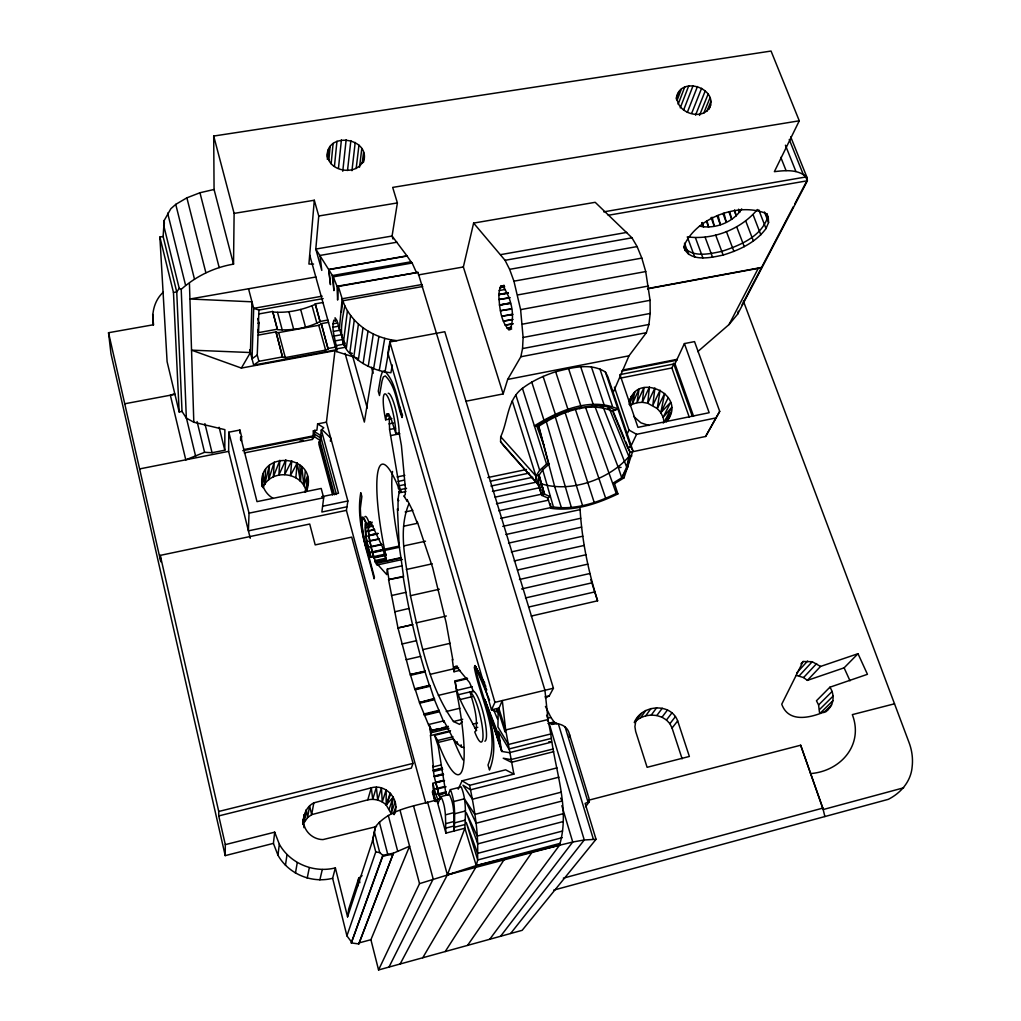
<?xml version="1.0" encoding="UTF-8"?>
<svg xmlns="http://www.w3.org/2000/svg" width="1021" height="1021" viewBox="0 0 1021 1021"><rect width="100%" height="100%" fill="white"/><g stroke="black" fill="none" stroke-linecap="round" stroke-linejoin="round"><path stroke-width="1.5" d="M400.13 964.003L447.377 874.908L464.887 828.222L445.909 833.123C445.13 820.935 446.853 808.364 440.944 796.584L449.329 794.466C455.34 806.22 453.49 818.804 454.217 830.979C454.664 817.298 455.736 802.876 450.401 789.641L461.224 786.91C466.635 800.119 465.423 814.567 464.887 828.222L476.245 865.566L475.582 866.701M174.527 393.774L170.354 395.216L185.771 459.807L204.57 452.303L212.049 452.724L224.799 450.21L224.875 429.65L193.811 422.235L186.345 418.1L182.032 411.412L176.735 291.929L163.118 236.515L164.202 220.459L170.839 208.743L175.74 204.379L186.881 197.832L199.95 192.752L214.065 189.472L213.708 136.048L771.046 51.05L799.277 120.797L774.365 171.668C785.302 170.341 798.716 169.001 807.101 177.718L807.381 180.857L737.66 314.123L729.045 324.538L697.764 351.62M262.04 485.792C256.705 449.687 317.25 453.605 307.347 488.663M460.012 670.338L453.988 671.754L454.396 666.892L456.119 666.305L469.507 682.487L473.527 691.472A25.551 4.939 76.8 0 1 483.941 716.015A25.551 4.939 76.8 0 1 484.86 741.208M225.309 844.635L274.687 832.166L273.411 843.384L225.22 855.624L225.309 844.635L218.749 815.907L218.736 811.465L160.259 555.373L309.72 524.028L315.195 544.895L351.735 537.123L413.02 763.389L411.323 768.137L218.749 815.907M250.26 538.258L228.64 451.359L228.806 432.189L239.909 430.032L241.581 436.643L241.466 441.327M303.964 827.686C302.356 818.332 304.654 807.547 313.83 802.851L371.299 787.804C386.372 783.401 401.1 800.49 394.106 814.656M186.345 418.1L181.215 289.339C195.713 276.423 214.078 267.387 233.528 264.133L234.115 213.389L213.708 136.048M443.867 720.826L443.982 722.396L434.435 699.679L429.764 685.244L415.049 688.728L419.669 703.214L429.011 726.02L428.897 724.451L443.867 720.826L453.26 738.745A92.873 17.191 77.1 0 0 462.998 759.892M419.644 702.525L434.435 698.402L434.435 699.679L419.669 703.214L419.644 702.525L434.423 698.989M234.115 213.389L314.302 200.244L318.756 215.993L315.795 249.06L333.254 276.844L337.019 286.276L417.934 272.377L544.946 690.273L548.035 719.537L550.778 733.971L508.445 744.475L497.942 726.952L498.171 710.093L502.294 700.572L505.676 729.964L513.895 774.122L469.609 785.315L462.092 780.797L458.199 789.207M239.846 433.172L239.909 430.032M240.586 439.949L240.65 436.822L241.581 436.643M250.413 352.539L191.54 350.152L241.377 368.07L250.413 352.539L251.957 301.808L189.932 299.013L315.936 276.997M539.05 474.637L541.615 484.222L538.667 485.128L503.532 445.641L500.571 441.697L500.711 436.707C508.101 420.894 507.233 399.581 522.433 388.337C532.388 380.807 543.836 375.639 555.654 371.746C571.505 367.866 590.623 362.378 605.402 372.04L607.814 376.647L632.905 450.784L623.971 477.892L614.502 483.66L612.855 483.214L621.738 477.79L627.902 466.954L629.868 451.741L625.669 441.57M820.552 666.432L812.231 661.723L803.08 661.506L781.741 704.209C788.735 723.71 811.389 717.546 825.708 711.305C834.004 706.481 835.152 694.714 829.882 687.222L867.442 674.307L858.01 653.708L820.552 666.432L807.381 680.382L803.565 677.574L796.227 675.328M538.769 426.204C559.687 412.995 588.479 400.36 612.613 411.246L617.909 409.013C590.636 396.62 558.028 410.965 534.391 425.91L538.769 426.204L548.953 464.236L542.496 469.992L538.986 475.416L538.667 485.128L500.571 441.697M489.748 939.269L559.559 845.184C570.343 808.709 555.041 770.485 550.778 733.971M228.806 432.189L249.035 513.155L248.409 530.843L346.4 510.372L347.88 500.979L326.426 422.171L334.965 350.688L241.377 368.07M819.48 712.441L818.587 704.962L816.455 700.763L829.882 687.222M249.686 349.756L253.667 365.122L258.887 361.306L257.241 355.002L258.938 310.039L253.68 308.342L248.537 288.777M258.581 313.996L272.696 311.469L277.418 329.183L258.543 332.616L258.9 322.981L257.726 318.501M261.874 484.031L262.091 479.691C261.95 487.362 266.443 494.445 272.977 498.286M262.499 485.97L263.086 474.306L264.809 484.031L262.959 487.668M465.704 401.279L503.162 393.915L507.667 379.429L520.825 356.763L522.548 348.582L523.109 337.453L520.608 309.631L513.933 281.171L509.619 269.353L505.05 260.304L473.616 223.089L595.192 202.311L631.973 237.816L637.117 246.572L641.813 258.096L645.719 271.56L650.071 300.302L650.186 313.447L648.922 324.487L646.382 332.693L629 355.806L613.379 392.026M322.968 302.497L315.259 303.875L320.135 321.449C307.793 328.188 291.738 330.651 277.393 329.681L272.696 311.469M306.274 491.254L308.112 481.453L305.968 490.527C301.272 472.838 274.891 469.073 264.809 484.031L265.588 469.392M328.622 322.33L321.283 323.657L328.098 348.952L325.622 350.114L285.318 357.592L282.626 357.388L275.989 331.876L258.249 335.105M344.23 343.069L343.056 342.303L344.562 343.196L339.355 329.03L342.163 298.757L422.018 284.502M282.626 357.388L275.989 331.876M386.002 553.969L370.98 557.211C368.198 546.363 364.076 534.659 366.335 523.454L372.269 522.203M386.002 559.546L375.32 561.869C371.848 549.387 366.871 535.897 369.194 522.841L369.002 521.884L369.921 521.833L371.159 523.288L382.275 546.554L386.257 560.823L400.934 557.632L399.185 546.069A89.861 16.336 77.9 0 1 392.536 471.46M538.718 478.543L538.986 475.416L535.948 476.054L500.711 436.707M313.575 264.043L308.916 264.043L314.302 200.244M385.925 554.875L373.737 557.504L372.18 552.284L384.343 549.655M508.177 293.269L498.784 294.61L499.907 287.654L501.081 286.097L504.195 285.535L501.081 286.097L502.562 286.033C511.342 297.494 515.439 316.127 510.066 329.655L508.573 329.592C500.354 320.3 499.46 306.517 498.784 294.61L508.113 292.619M708.906 109.247C720.328 88.891 680.331 74.699 676.361 97.914M262.027 486.545L263.086 474.306M303.058 824.164L303.441 819.684L302.714 823.985M410.48 674.868L414.998 689.8L429.701 686.316C417.806 650.505 409.166 613.647 403.142 576.393L388.554 579.609L397.999 628.068L410.442 675.366L425.068 671.933L425.208 671.065L410.557 674.498L425.119 671.435M373.737 557.504L372.537 555.73M391.86 418.597L385.644 419.81L386.678 414.284L387.789 413.85L389.205 415.088L390.826 417.908L395.842 433.555L399.134 432.891A23.777 4.378 78.7 0 0 395.101 407.315A23.777 4.378 78.7 0 0 388.21 393.251M295.848 477.739L297.175 463.049L290.5 475.48L291.738 460.752L284.693 474.561L285.829 459.82L278.861 475.02L279.882 460.28L273.347 476.858L274.266 462.13L268.561 479.921L269.404 465.231L264.809 484.031M629.472 404.201C632.765 370.917 686.661 392.638 668.091 419.669M327.179 157.043C325.61 130.624 371.976 137.605 363.374 162.505M327.333 159.34L328.2 149.947M320.084 321.947L315.259 303.875M328.826 160.45L330.14 146.373M677.446 95.055C673.745 112.859 704.643 122.839 710.642 104.984M297.175 463.049L300.404 481.146L301.82 466.508L303.862 485.511L307.487 476.028L305.968 490.527M331.136 163.832L333.114 143.399M334.441 166.397L336.956 141.217M303.862 485.511L305.33 470.949M328.098 348.952L321.283 323.657M338.462 168.325L341.397 139.992M306.721 491.114L307.181 486.813L304.73 491.765M312.349 439.451L312.63 436.848L314.672 434.193L314.391 436.809L312.349 439.451L244.261 452.928M326.426 422.171L317.62 423.894L316.931 430.16L313.345 430.875L313.141 436.184M244.159 449.521L312.809 435.967L314.34 433.976L314.749 430.147M342.762 171.247L346.145 139.788M357.363 358.154L336.624 351.607C336.675 341.308 330.791 330.549 333.829 320.147L335.539 321.296L335.054 317.761L336.943 320.479L339.355 329.03M347.523 170.481L350.854 140.617M462.334 721.515L459.603 724.374L453.464 721.502C427.671 684.772 420.154 638.661 410.442 595.69C407.328 565.864 396.99 533.039 408.77 504.132M334.505 494.751L320.02 441.276L320.62 440.919L319.228 441.761L318.935 444.365L332.604 494.943M320.02 441.276L321.321 429.969L323.772 427.773L317.62 423.894M319.815 444.186L320.109 441.583M351.951 170.698L355.206 142.455M356.176 168.529L358.958 145.11M341.397 312.311L342.801 300.787L338.347 286.442L337.019 286.276L337.619 300.072L338.347 286.442L417.934 272.377M359.52 167.214L361.804 148.466M362.2 163.347L363.578 152.282M422.694 286.493L342.801 300.787L344.83 305.879C341.41 323.249 336.56 345.034 353.853 356.661C364.101 365.799 377.298 371.338 390.915 372.742L392.332 364.995M279.333 844.214C290.143 863.575 313.983 873.312 335.36 867.888L332.629 878.29C311.762 883.612 288.484 874.091 277.942 855.164L279.333 844.214L274.687 832.166M330.383 441.212L330.778 438.111L322.215 429.79M344.83 305.879L347.434 310.818L343.247 343.796M240.65 436.822L256.998 501.63L321.207 488.459L323.683 497.75L321.87 512.019L346.961 506.799M346.31 348.365L350.624 315.502L347.434 310.818M391.107 813.507L393.251 797.095L386.206 804.969L391.107 813.507L395.191 801.753M350.624 315.502L354.287 319.918L349.858 352.653L352.296 353.368M358.805 943.94L393.417 853.186L382.811 855.304L351.301 942.932L358.805 943.94L393.417 853.186L409.587 846.205L370.904 939.703L378.561 969.95L522.165 930.322L596.034 839.3L585.122 803.399L589.334 801.689L589.002 798.409L569.424 734.227C567.421 724.808 557.53 722.294 549.272 723.889L584.267 839.964L510.64 933.5M353.853 356.661L358.435 324.04L354.287 319.918M351.301 942.932L382.645 856.517L382.811 855.304L379.761 852.624L375.766 851.897L372.742 840.194L375.422 826.831C390.775 807.228 418.789 805.99 440.868 798.562M382.645 856.517L387.457 855.075L387.623 853.85L379.391 822.262M372.486 840.934L375.422 826.831M358.307 360.298L363.029 327.792L358.435 324.04M357.541 886.47L358.741 878.175L362.085 875.648M285.446 865.336L287.016 854.615M335.36 867.888L347.561 916.845L348.697 909.098L358.741 878.175L359.877 882.667M363.106 363.527L368.007 331.123L363.029 327.792M368.236 366.322L373.316 334.007L368.007 331.123M799.277 120.797L392.689 187.405L397.386 202.924L392.077 236.03L392.983 239.029M373.214 367.598L364.357 422.069L345.06 353.343M373.648 368.683L378.919 336.445L373.316 334.007M302.739 823.628L304.232 814.605L302.765 823.271M305.649 491.994L306.172 488.868M379.263 370.534L384.726 338.359L378.919 336.445M295.439 873.159L297.264 862.63M304.335 821.56L306.351 809.895L307.551 817.63L303.301 823.87M364.14 156.29C362.493 176.837 327.524 173.736 327.473 153.877M389.856 341.958L387.903 353.075L491.497 709.85L497.048 711.777L498.771 708.089L491.497 709.85L494.917 702.359L389.856 341.958L444.799 331.736L553.42 688.231L549.298 695.837L545.418 697.994M385.032 371.899L390.686 339.776L384.726 338.359M402.453 415.164L402.044 417.551C396.633 403.997 396.237 386.538 385.313 375.919L383.385 376.889L382.033 380.961L379.493 395.523L378.268 391.234L380.807 376.468L382.262 372.065L384.406 370.942C396.186 382.109 396.761 400.704 402.453 415.164L400.781 413.199L400.206 407.392M313.83 802.851L311.647 814.656L307.551 817.63L309.631 805.888L311.647 814.656L367.777 799.864C374.324 798.384 381.382 800.273 386.206 804.969L390.801 793.879M446.215 792.526L438.762 794.415L434.257 776.573L443.191 774.339M438.762 794.415L435.852 782.584L435.941 784.281M406.116 659.732L420.716 656.35M664.161 422.311L671.678 407.392L663.14 417.334L670.631 402.351L660.804 412.65L664.645 393.442L657.269 408.553L660.804 412.65L663.14 417.334L664.161 422.311L671.269 412.382L666.483 421.839M307.193 878.149L309.312 867.722M623.971 477.892L621.738 477.79L626.677 467.082L628.91 456.553L609.282 408.489M737.66 314.123L738.298 311.188M153.392 325.086C151.261 313.358 154.324 300.289 163.347 292.121M319.867 879.872L322.291 869.509M512.274 400.934L535.948 476.054L535.553 481.057L538.45 484.975L541.73 495.376L547.677 497.903L550.14 496.576L544.589 494.202L541.768 485.281L543.249 489.697L540.198 490.271L541.615 484.222M503.162 393.915L463.355 266.966L473.616 223.089M303.007 823.207L306.351 809.895M538.986 475.416L544.589 494.202L541.73 495.376L543.249 489.697M367.777 799.864L371.299 787.804L372.729 799.303L376.366 787.242L377.681 799.992L381.446 787.944L382.275 801.932L386.142 789.922L386.206 804.969L390.175 793.036M498.771 708.089L505.676 729.964L505.063 731.929L497.993 709.723M347.561 916.845L372.742 840.194M629.344 402.963L631.693 395.893L629.191 401.393M389.205 808.938L393.251 797.095M435.086 799.213L432.776 790.765L432.342 792.028L434.742 800.796M351.441 941.936L346.91 935.836L375.766 851.897M393.251 814.056L395.816 806.781M547.537 720.941L548.035 719.537L546.605 715.211M676.221 98.897L678.939 91.724M677.051 100.454L681.415 88.967M678.174 104.206L684.759 86.964M680.254 107.869L688.716 85.866M683.585 110.128L693.068 85.713M365.582 522.739L365.327 523.39A23.394 3.727 78 0 0 369.423 553.063L370.98 557.211A20.548 3.242 78.1 0 1 362.085 529.414A20.548 3.242 78.1 0 1 366.335 523.454L364.778 520.825A18.837 2.974 78.1 0 0 362.468 530.078A18.837 2.974 78.1 0 0 369.462 554.748L370.049 555.156M687.324 112.374L697.445 86.53M691.753 113.14L701.606 88.278M695.543 115.143L705.269 90.818M579.89 408.757L580.362 407.57C591.721 405.95 604.853 403.384 615.025 410.238M401.98 644.009L416.542 640.665M699.525 115.399L708.166 93.983M703.724 113.229L710.093 97.557M706.889 111.276L710.948 101.321M372.18 552.284L369.079 536.855M394.144 814.133L395.127 811.772M766.005 228.551L768.558 222.552L768.251 217.282L766.797 213.542L767.103 218.826C759.93 237.28 739.281 245.614 721.77 251.37C709.582 253.846 692.672 258.045 683.636 246.776C689.098 262.588 710.667 257.764 723.149 255.046C739.281 250.132 755.782 242.526 766.005 228.551L758.756 209.816M440.944 796.584L438.047 803.157L436.733 799.609L445.909 833.123M629.204 401.495L631.693 395.893M548.826 741.667L551.531 742.139L509.313 752.668L501.719 751.43L498.401 731.406L508.905 748.98L551.2 738.451M447.874 795.206L450.401 789.641M629.191 404.456L634.832 392.038L632.076 404.38L630.008 405.796M626.46 435.444L628.974 430.058L614.425 387.15M378.561 969.95L419.529 883.637L400.117 810.521M630.48 447.07L636.594 434.321L716.015 417.908L719.716 411.386L694.535 341.614L684.402 343.579L674.958 363.782L693.565 416.223M689.277 417.219L671.869 367.956L673.771 363.999L674.958 363.782L673.515 363.259L692.34 416.44M637.831 717.355L635.649 721.847L634.909 726.671L635.662 731.432L647.11 767.307L689.366 756.459L677.676 720.89C670.516 702.231 641.788 704.771 634.398 722.153M556.56 723.71L554.097 721.949L550.906 717.431L545.456 706.443M660.804 412.65L668.245 397.59M388.988 967.078L433.185 879.004L413.543 805.901M729.045 324.538L758.271 268.332L761.998 267.387L647.633 288.56M742.037 304.845L793.355 206.638M794.823 203.83L805.824 182.785M669.457 416.976L668.028 419.542L669.457 416.976L663.203 423.064M630.889 452.086L705.626 436.465L716.015 417.908M719.716 411.386L705.626 436.465M741.705 208.871C733.372 222.348 714.866 229.521 699.525 226.075M422.745 957.762L475.773 867.378M445.233 951.546L503.927 859.924M548.953 464.236L546.554 464.121L539.675 470.273L535.948 476.054L541.73 495.376M467.567 945.395L531.852 852.522M553.676 890.121L888.347 799.328C901.109 792.794 911.051 781.193 912.161 766.605C913.093 758.552 911.944 750.32 909.124 742.739L743.416 301.157M163.628 225.105L179.237 288.407L176.735 291.929L173.468 292.491L179.16 411.961L182.032 411.412M634.398 722.626L641.277 713.462M636.109 720.698L640.563 717.725L645.795 710.463M640.563 717.725L645.744 715.772L651.028 708.497M645.744 715.772L651.283 715.057L656.631 707.77M585.607 806.743L589.334 801.689M651.283 715.057L656.822 715.53L662.233 708.255M656.822 715.53L662.004 717.227L667.479 709.965M500.571 936.283L572.73 842.031L584.267 839.964L596.034 839.3M682.13 758.82L672.06 728.037L669.904 723.71L666.471 720.009L671.997 712.786M669.904 723.71L675.481 716.525M672.06 728.037L677.676 720.89M694.701 256.96L687.299 236.846C712.9 240.305 740.927 229.419 757.378 209.509M439.107 728.598L431.373 730.487L430.505 735.579L433.376 766.848L440.842 764.984M590.738 407.2L591.861 405.924M800.949 663.854L803.08 661.506M796.865 672.75L807.598 661.034M799.252 675.762L812.231 661.723M803.565 677.574L816.634 663.573M398.126 627.928L412.854 624.597L398.292 627.902M807.381 680.382L844.112 667.836L858.01 653.708M818.587 704.962L832.077 691.498M819.582 709.467L833.11 696.105M820.552 712.824L832.957 700.648M823.73 712.632L831.605 704.937M825.772 711.841L828.018 709.659M541.296 483.788C570.599 493.066 609.141 479.525 628.91 456.553L631.871 455.928M343.605 343.554L344.843 342.584M600.22 407.124L601.918 405.848M257.241 355.002L252.034 358.83L253.68 308.342L322.164 296.179M580.362 407.57C564.868 410.991 549.694 416.696 536.791 426.076L543.836 445.13M607.686 408.515L609.805 407.328M614.502 483.66L617.909 493.909L616.263 493.475C596.94 502.791 575.129 510.13 553.446 506.978L550.97 508.305L547.677 497.903M272.671 311.967C287.156 313.319 301.961 310.167 315.208 304.373M275.964 332.374L278.644 332.604L318.756 325.303L321.232 324.142M617.909 493.909C597.311 503.825 574.07 511.649 550.97 508.305L550.447 503.634M612.613 411.246L627.711 447.836L630.621 446.611L632.905 450.784M419.529 883.637L454.792 872.738M427.544 801.932L447.377 874.908L476.245 865.566L560.235 843.333M556.802 723.225L551.876 724.489M358.945 942.945L370.904 939.703M563.337 878.149L822.837 808.109L824.879 816.545M903.662 787.804L823.181 809.551L800.668 745.215L588.606 800.222M562.303 837.654L477.7 859.976L476.245 865.566L572.73 842.031L561.856 805.684M810.508 773.586C840.679 771.251 863.894 744.845 852.331 714.623L894.511 703.801M447.377 874.908L559.559 845.184M562.533 831.03L477.624 853.365L477.7 859.976L466.24 822.403L477.624 853.365C478.3 830.456 474.152 807.675 469.609 785.315M562.865 813.775L477.19 836.084L466.393 812.869L477.841 843.869L563.273 821.535M560.976 792.232L474.765 814.401L465.282 800.132L476.105 823.232L562.175 800.987L560.657 798.18M445.909 823.59L454.268 821.446M454.741 822.849L465.461 820.08M444.914 828.337L453.235 826.193M453.72 827.457L464.389 824.7M558.908 777.185L472.468 799.213L462.998 785.2L470.528 789.795L557.007 767.894M445.922 814.707L454.345 812.563M454.804 813.711L465.602 810.955M440.153 798.282L438.902 794.81L446.356 792.921M453.694 801.536L464.542 798.779M462.092 780.797L505.612 769.834L513.895 774.122M443.293 780.708L432.891 783.324L434.333 789.067L444.748 786.451M437.154 789.042L446.088 786.795M434.333 789.067L435.941 794.453L446.356 791.824M442.284 768.507L433.338 770.74L433.823 771.468L442.769 769.234M433.338 770.74L434.18 776.088L443.114 773.854M434.257 776.573L443.599 774.594M553.076 749.006L510.857 759.586L503.225 758.22L511.457 762.291L553.676 751.698M435.444 782.316L442.884 780.452M435.571 782.826L444.505 780.593M433.376 766.848L432.815 765.622L433.261 770.255L442.208 768.022M505.676 729.964L548.035 719.537M547.971 723.455L554.097 721.949M218.736 811.465L413.02 763.389M430.505 735.579L450.503 730.704M446.139 794.849L438.213 746.019L434.589 735.337L449.699 731.649M467.12 678.046L455.098 680.892C456.719 698.364 467.554 712.658 474.893 728.037L477.79 727.322M434.589 735.337L437.728 740.493L452.928 736.766M437.728 740.493L438.06 742.471L453.26 738.745L457.472 743.875L461.428 746.964L461.02 744.883L461.479 746.989L463.815 747.538M547.856 718.184L550.906 717.431M545.112 696.845L549.298 695.837M453.464 721.502L462.692 719.269M442.208 727.845L448.385 726.339M447.76 727.029L430.773 731.164L429.764 726.173L430.479 732.899L448.972 728.394M431.373 730.487L447.185 727.22M472.927 724.131L477.458 723.034M376.532 826.576L322.955 839.594C314.2 839.53 306.134 833.289 303.99 824.777M424.315 714.598L439.183 711.024L439.158 710.322L424.289 713.909L424.379 715.389L439.234 711.803L439.183 711.024M446.215 711.522L459.858 708.242M494.917 702.359L553.42 688.231M458.238 694.739L473.616 691.064M470.081 692.302A25.563 4.901 76.8 0 1 482.55 728.854A25.563 4.901 76.8 0 1 474.765 731.955L475.863 730.896C478.019 717.891 473.706 704.681 470.081 692.302L473.527 691.472M460.012 699.576L472.327 696.616M455.251 681.594L467.541 678.684M456.936 690.387L472.289 686.725M438.366 695.378L456.898 690.962M415.011 689.213L429.713 685.729M454.396 666.892L457.485 666.164M430.403 674.281L453.375 668.883M454.013 668.972L458.633 667.874M531.265 616.071L597.591 600.807C588.032 570.369 581.625 538.807 579.954 506.901M422.822 649.624L450.21 643.294M528.623 607.048L594.86 591.899M416.045 622.912L446.394 616.02M525.47 597.961L592.308 582.761M521.591 588.938L589.959 573.496M410.442 595.69L439.311 589.245M519.447 579.481L587.802 564.141M514.214 560.937L584.216 545.431M391.464 595.549L406.026 592.308M517.507 570.024L585.901 554.773M511.342 551.927L582.787 536.204M388.554 579.609L403.589 576.827L400.934 557.632M401.125 558.015L376.647 563.337L386.768 574.619L387.367 569.054L402.006 565.851M508.509 543.121L581.613 527.13M406.332 569.501L432.279 563.809M502.753 526.351L580.068 509.645M373.865 557.938L386.053 555.296M375.32 561.869L375.269 560.529L385.964 558.206M375.269 560.529L375.447 562.175L386.129 559.853M505.893 534.519L580.707 518.26M377.847 564.843L402.402 559.495M500.647 518.374L551.812 507.386M368.224 547.141L381.701 544.244M370.853 546.988L381.765 544.64M369.538 552.438L399.185 546.069L397.45 508.803L398.011 510.296L398.062 499.18L398.611 500.839L398.075 499.039L399.275 491.292L399.811 493.117L399.3 491.19M372.295 552.744L384.458 550.115M403.984 545.865L425.527 541.219M405.848 491.509L401.495 492.416L398.445 488.638L398.088 486.507A90.052 15.621 77.9 0 0 378.012 471.192A90.052 15.621 77.9 0 0 384.483 549.234L384.994 550.357L399.709 547.179M365.709 531.622L374.643 529.72M496.448 503.787L541.245 494.266M403.563 526.236L417.563 523.263M364.88 516.754A20.535 3.267 78.1 0 1 367.458 518.745L369.194 522.841C367.407 522.344 368.377 532.745 368.836 535.31L377.974 533.37M378 533.575L368.836 535.31M366.233 536.37L376.685 534.149M498.771 510.781L548.545 500.15M369.717 540.811L379.072 538.807M367.088 541.666L379.046 539.114M405.171 511.955L412.803 510.347M371.44 522.931L368.377 523.582L368.607 524.322M495.096 497.138L540.058 487.63M365.748 524.922L371.67 523.671M372.729 525.509L368.147 526.479L368.377 527.104M365.544 527.717L372.971 526.134M374.413 529.261L368.543 531.009M490.335 481.21L529.21 473.08M490.948 486.047L532.732 477.279M492.441 491.382L536.025 482.206M385.951 416.313L389.192 415.675L389.575 429.484L399.16 485.766L400.372 489.608L406.562 488.332M322.61 506.225L347.88 500.979M487.834 477.547L526.504 469.481M397.118 476.935L404.852 475.339M321.692 496.704L338.513 493.232L321.321 429.969M398.05 481.44L404.227 480.164M249.035 513.155L323.683 497.75M399.16 485.766L405.337 484.49M390.533 435.61L399.862 433.746M139.596 468.92L228.64 451.359M619.9 374.63L673.771 363.999M242.781 450.644L312.63 436.848M300.046 441.046L303.173 440.434M389.014 423.894L393.468 423M619.747 378.255L671.869 367.956M389.575 429.484L395.51 428.31M386.678 414.284L388.848 413.85M622.861 370.01L676.744 359.418M621.572 371.082L677 360.183M510.487 303.531L499.473 305.049L510.398 302.918M507.667 379.429L629 355.806M520.825 356.763L646.382 332.693M522.548 348.582L648.922 324.487M523.109 337.453L650.186 313.447M512.912 323.695L505.089 325.15L512.938 323.887M522.446 324.168L650.071 300.302M506.863 328.047L511.572 327.167M508.573 329.592L511.674 329.004M124.741 403.78L174.974 394.348M520.608 309.631L648.539 285.995M336.049 345.634L345.277 343.924M647.569 288.841L758.271 268.332M512.695 314.174L501.783 316.204L512.708 314.621M258.887 361.306L282.651 356.903M328.162 348.48L337.007 346.834M336.956 348.825L346.247 347.102M253.667 365.122L337.058 349.641M512.733 319.382L503.366 321.117L512.759 319.688M499.473 305.049L510.398 303.033M334.071 336.062L341.767 334.658M334.977 340.925L342.66 339.508M511.368 308.699L500.456 310.716L511.495 309.172M499.129 290.564L505.408 289.415M332.999 323.81L337.696 322.955M498.784 294.61L508.177 292.899M333.05 327.218L339.304 326.082M517.685 294.941L645.719 271.56M509.849 297.545L498.912 299.549L509.875 297.902M333.42 331.404L341.116 330M257.879 323.172L258.9 322.981M513.933 281.171L641.813 258.096M320.135 321.449L327.869 320.045M258.938 310.039L323.172 298.604M509.619 269.353L637.117 246.572M501.081 286.097L504.195 285.535M500.584 254.65L626.766 232.405M418.419 274.917L463.355 266.966M505.05 260.304L631.973 237.816M225.22 855.624L110.97 353.674L108.532 332.718L153.52 324.742L152.652 314.506M412.165 263.022L411.004 261.797L332.272 275.581L333.893 290.64L333.254 276.844L412.165 263.022L416.313 272.262M608.248 215.278L807.292 180.794L805.76 176.99L803.208 174.336L789.246 139.469M396.965 242.207L320.032 255.429L321.781 270.399L315.795 249.06L392.077 236.03L406.945 255.837L328.711 269.455L330.459 284.642L328.839 269.659L407.085 256.029L411.004 261.797M603.73 211.858L805.76 176.99L807.101 177.718L790.701 136.865M318.756 215.993L397.386 202.924M179.16 411.961L167.099 361.676L159.876 237.051L163.118 236.515M408.987 608.452L394.795 611.796M343.835 343.962L345.685 346.681M387.457 855.075L393.251 854.411M595.243 407.264L618.318 467.541L621.062 467.376M390.686 339.776L396.773 340.669M648.922 425.489L640.907 422.834L633.62 416.377M545.635 420.282L547.128 420.741M179.237 288.407L181.215 289.339M628.974 430.058L636.594 434.321M662.004 717.227L666.471 720.009M313.345 430.875L321.5 436.031L320.607 436.209L336.42 494.496M314.34 433.976L320.9 438.137M314.404 436.682L320.607 440.74M556.368 415.024L557.262 415.777M343.937 344.83L344.817 345.813M768.251 217.282L765.061 213.095C737.621 202.311 696.245 218.264 684.21 245.423L685.014 250.515M474.893 728.037L476.679 730.423M434.18 776.088L434.665 776.828M484.707 682.985L474.982 665.615L474.306 667.326C479.934 698.377 500.788 733.295 488 764.997L489.48 770.038C502.919 736.562 481.133 698.428 474.982 665.615L485.817 686.367M627.711 447.836L629.868 451.741M343.388 343.145L344.268 344.792M428.897 724.451L432.138 730.883M375.447 562.175L376.826 564.983L376.647 563.337M486.787 689.941L474.982 665.615L489.582 700.24M496.525 709.978L497.763 712.581M844.112 667.836L850.008 680.828M433.261 770.255L433.823 771.468M493.845 710.335L497.495 718.988M613.659 412.522L624.456 438.66M785.417 145.199L795.908 171.477M602.849 406.371L626.677 467.082M400.372 489.608L401.495 492.416M780.81 157.374L786.055 170.571M499.052 736.09L484.784 699.5L501.719 751.43M764.448 211.972L768.558 222.552M753.128 214.806L760.836 234.83M273.411 843.384L277.942 855.164M745.751 221.034L753.409 241.007M738.566 209.407L739.689 212.355L738.745 209.369M734.597 211.487L736.281 215.903L734.546 209.93M736.652 226.726L744.245 246.661M728.93 211.934L731.725 219.285L729.67 211.641M722.957 213.466L726.288 222.272L723.991 213.185M726.403 231.512L733.92 251.447M717.036 215.878L720.354 224.697L718.108 215.444M711.037 217.537L714.343 226.356L712.122 217.243M715.683 235.111L723.149 255.046M706.417 221.289L708.625 227.173L707.068 221.008M701.925 222.642L703.571 227.07L702.346 222.527M705.128 237.268L712.569 257.254M695.48 237.867L702.882 257.905M684.491 243.24L688.613 254.446M585.735 407.928L616.263 493.475M499.843 740.978L484.784 699.5L501.873 751.086M684.402 343.579L709.174 412.714L637.946 427.365L620.143 375.166M435.941 794.453L437.613 799.098L440.574 798.345L438.902 793.7L438.902 794.81M800.668 745.215L822.837 808.109M575.423 409.485L605.721 498.388M605.402 372.04L630.621 446.611M599.825 368.721L612.358 405.911M591.414 366.947L603.947 404.316M618.318 467.541L621.738 477.79M580.719 366.858L593.214 404.393M568.506 368.492L580.936 406.141M538.45 484.975L540.198 490.271M555.654 371.746L567.982 409.459M594.235 502.523L564.817 411.68M543.095 376.379L555.309 414.105M582.544 505.612L554.952 415.841M531.75 382.045L543.836 419.72M571.377 507.45L545.903 420.295M590.802 579.609L597.591 600.807M561.461 507.922L554.875 487.272L538.641 426.484M522.433 388.337L546.554 464.121M553.446 506.978L542.598 469.469M515.796 394.782L539.675 470.273M565.021 726.697L587.93 801.855M558.321 723.736L593.341 839.122M371.389 367.177L373.137 373.303M352.564 355.946L367.254 408.043M309.669 254.944L336.624 351.607M318.756 325.303L325.622 350.114M312.094 305.841L316.944 323.415M300.685 309.516L305.496 327.09M346.4 510.372L425.859 803.31M288.93 311.75L293.691 329.375M319.228 441.761L333.357 494.011M277.546 312.426L282.281 330.102M278.644 332.604L285.318 357.592M388.299 815.447L397.654 851.067M257.764 329.643L258.543 332.616M214.065 189.472L233.528 264.133M374.477 832.204L379.761 852.624M199.95 192.752L219.183 267.553M186.881 197.832L205.859 272.658M175.74 204.379L194.475 279.116M365.327 543.312L374.413 577.286L374.094 578.818C367.432 550.868 355.589 521.871 360.783 492.671L361.868 496.525L360.336 508.407L360.63 515.184L363.042 532.528M167.648 213.121L185.528 285.089M332.629 878.29L346.91 935.836M219.107 427.263L224.799 450.21M159.876 237.051L173.468 292.491M204.902 423.587L212.049 452.724M197.079 421.545L204.57 452.303M186.039 416.44L195.675 456.413M108.532 332.718L160.782 561.792L160.259 555.373M432.776 790.765L434.997 800.86M568.238 410.672L568.455 411.68M399.134 432.891L401.419 445.564L405.452 488.868L405.26 494.585L403.933 495.964L407.251 501.413L407.098 499.563L411.961 509.288L417.155 522.918L417.168 521.437L432.713 567.791L446.203 622.95L452.852 659.987L452.303 659.4L453.988 671.754M363.31 533.868L363.872 536.548M364.42 539.241L364.969 541.921M371.159 523.288L371.299 524.194M387.367 569.054L388.975 580.043M384.994 550.357L386.257 560.823M404.456 495.9L404.571 497.01M455.098 680.892L456.961 693.744A93.09 16.451 77.2 0 1 462.079 770.753A93.09 16.451 77.2 0 1 438.06 742.471M569.424 734.227L569.654 737.175M164.202 220.459L164.368 223.625M299.893 465.065L300.404 481.146M189.434 283.366L193.811 422.235M385.644 419.81A23.789 4.326 78.7 0 1 386.704 395.153A23.789 4.326 78.7 0 1 395.842 433.555M435.52 801.587A22.015 3.574 76.7 0 1 432.891 783.324M649.433 387.099L647.697 403.218L657.269 408.553L660.102 390.188L652.802 405.35L654.908 388.018L647.697 403.218L642.298 402.312L636.976 402.708L632.076 404.38L639.031 389.18L636.976 402.708L644.021 387.495L642.298 402.312L649.433 387.099M504.565 286.799L499.907 287.654L504.578 286.901M370.113 522.803L369.921 521.833L370.113 522.803M457.536 743.939L457.127 741.871L457.472 743.875"/></g></svg>
